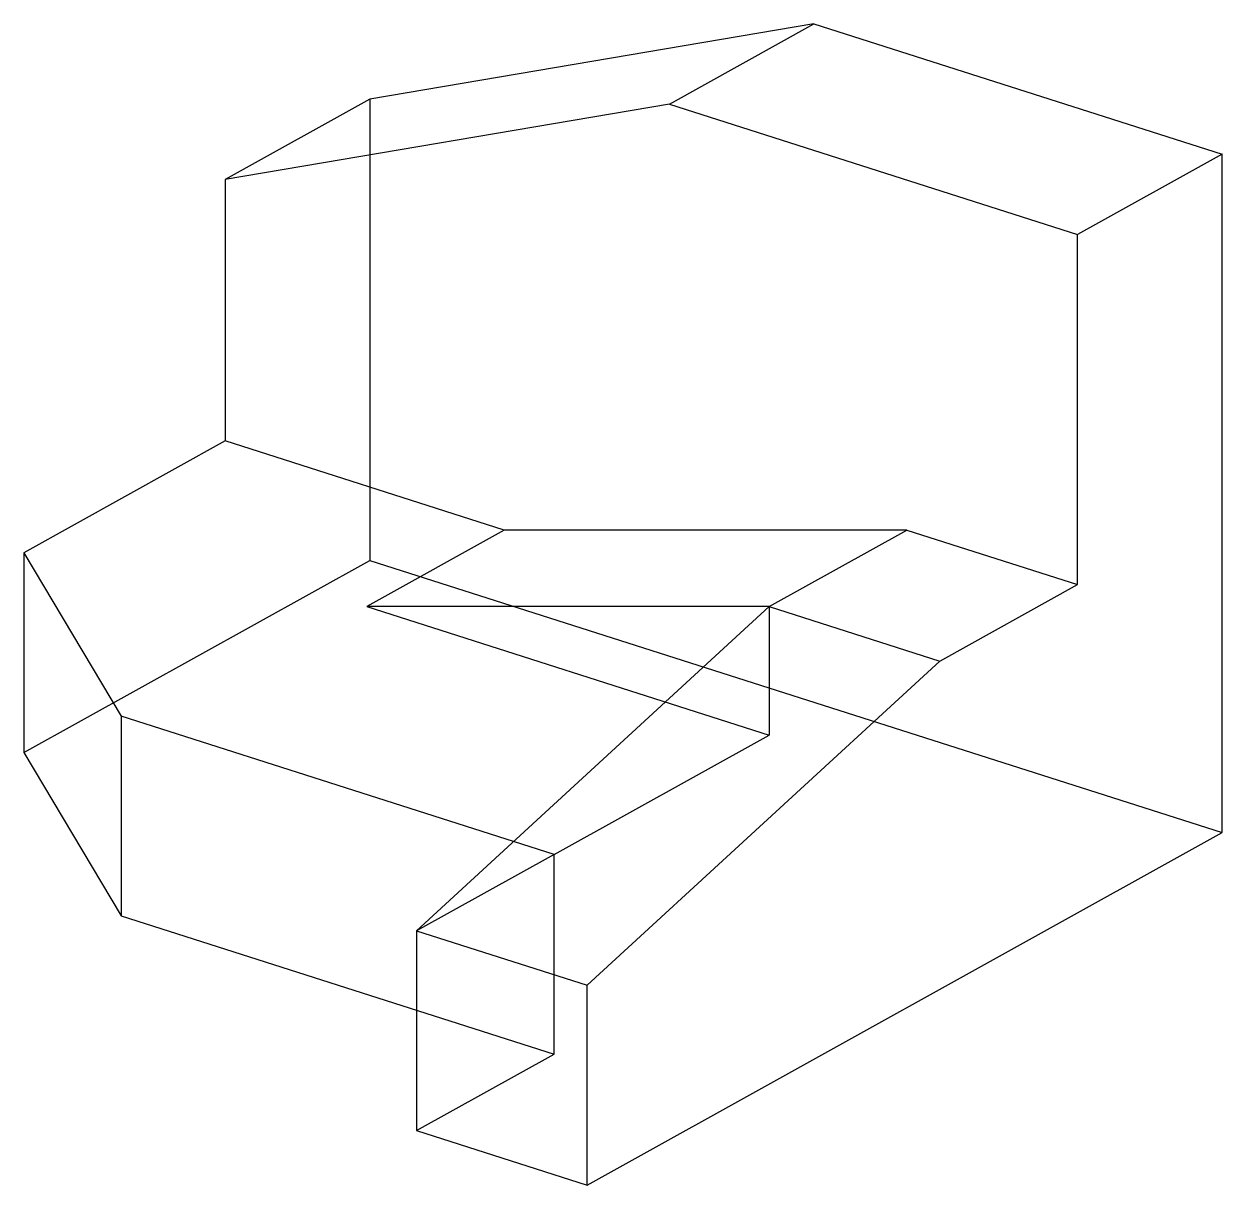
# Model space of a CAD drawing. Extents: x 53 to 218, y 75 to 235.
import ezdxf

# ---------------------------------------------------------------- set-up
doc = ezdxf.new("R2010")
doc.units = 0
doc.layers.get('0').update_dxf_attribs({"linetype": 'CONTINUOUS'})

msp = doc.modelspace()

# ---------------------------------------------------------------- linework, layer by layer
at = {"color": 7}
for p, q in [((162.002161, 235.170252), (100.615299, 224.785467)), ((142.015993, 224.074689), (162.002161, 235.170252)), ((162.002161, 235.170252), (218.408819, 217.16422)), ((100.615299, 224.785467), (80.629131, 213.689904)), ((142.015993, 224.074689), (80.629131, 213.689904)), ((100.615299, 224.785467), (100.615299, 161.033945)), ((142.015993, 224.074689), (198.42265, 206.068657)), ((218.408819, 217.16422), (198.42265, 206.068657)), ((218.408819, 123.43211), (218.408819, 217.16422)), ((80.629131, 213.689904), (80.629131, 177.541389)), ((198.42265, 157.693183), (198.42265, 206.068657)), ((80.629131, 177.541389), (52.810987, 162.097811)), ((119.204824, 165.227326), (80.629131, 177.541389)), ((119.204824, 165.227326), (100.182053, 154.666605)), ((174.820789, 165.227326), (119.204824, 165.227326)), ((155.798018, 154.666605), (174.820789, 165.227326)), ((174.820789, 165.227326), (198.42265, 157.693183)), ((52.810987, 162.097811), (66.2572, 139.52349)), ((52.810987, 162.097811), (52.810987, 134.494804)), ((52.810987, 134.494804), (100.615299, 161.033945)), ((100.615299, 161.033945), (218.408819, 123.43211)), ((179.39988, 147.132462), (198.42265, 157.693183)), ((155.798018, 154.666605), (100.182053, 154.666605)), ((100.182053, 154.666605), (155.798018, 136.912977)), ((155.798018, 154.666605), (107.0713, 109.861751)), ((155.798018, 154.666605), (179.39988, 147.132462)), ((155.798018, 154.666605), (155.798018, 136.912977)), ((179.39988, 147.132462), (130.673162, 102.327608)), ((66.2572, 139.52349), (66.257201, 111.920482)), ((126.094071, 120.422472), (66.2572, 139.52349)), ((126.094071, 120.422472), (155.798018, 136.912977)), ((52.810987, 134.494804), (66.257201, 111.920482)), ((130.673162, 74.7246), (218.408819, 123.43211)), ((126.094071, 120.422472), (107.0713, 109.861751)), ((126.094071, 92.819465), (126.094071, 120.422472)), ((66.257201, 111.920482), (126.094071, 92.819465)), ((107.0713, 109.861751), (130.673162, 102.327608)), ((107.0713, 109.861751), (107.0713, 82.258744)), ((130.673162, 74.7246), (130.673162, 102.327608)), ((107.0713, 82.258744), (126.094071, 92.819465)), ((107.0713, 82.258744), (130.673162, 74.7246))]:
    msp.add_line(p, q, dxfattribs=at)

doc.saveas('drawing.dxf')
